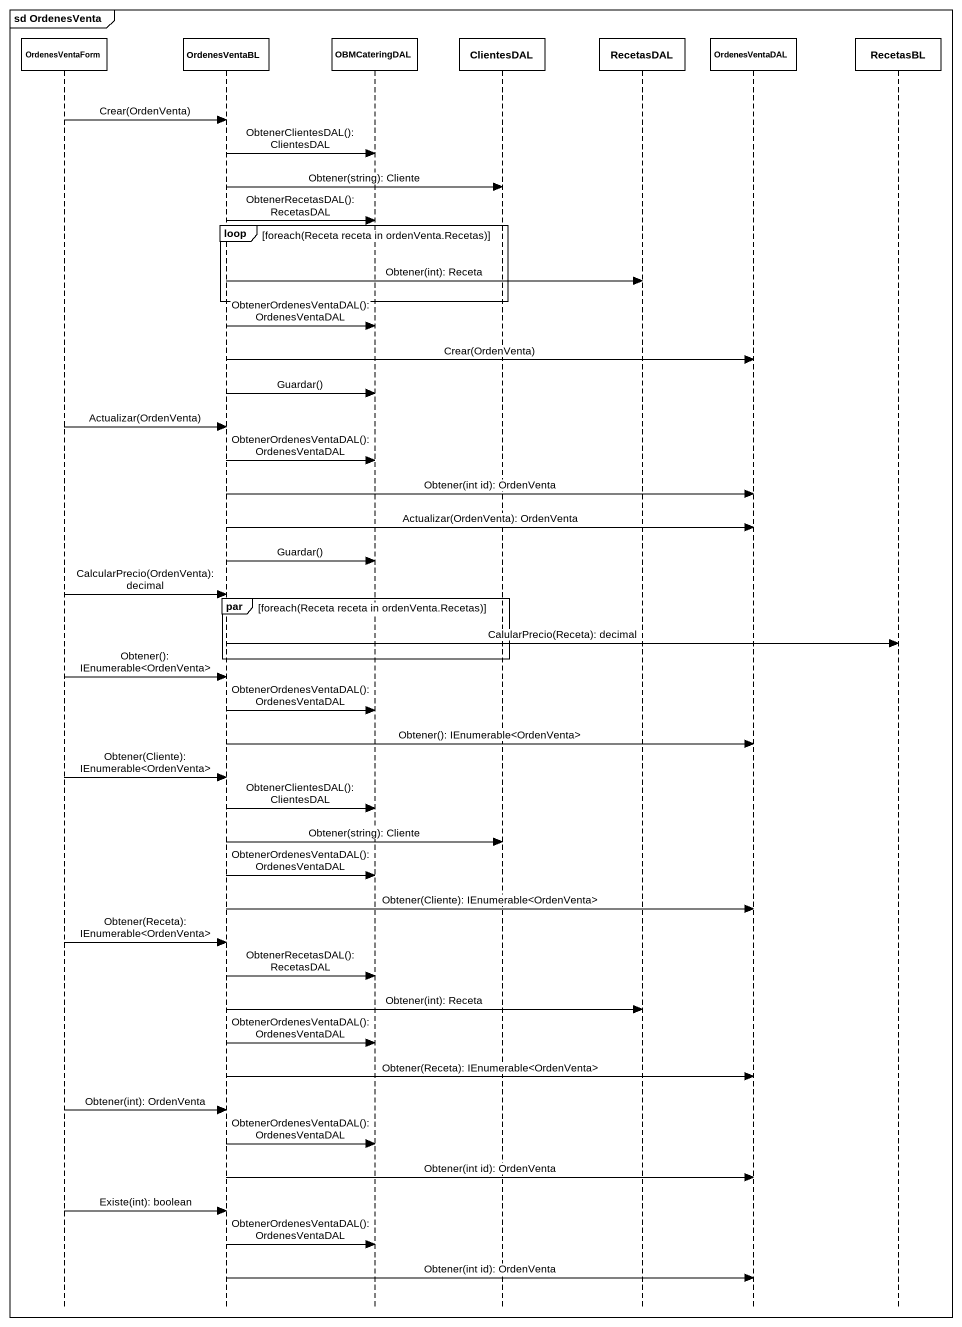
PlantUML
@startuml
mainframe sd OrdenesVenta
hide footbox
participant OrdenesVentaForm
participant OrdenesVentaBL
participant OBMCateringDAL
participant ClientesDAL
participant RecetasDAL
participant OrdenesVentaDAL
participant RecetasBL

OrdenesVentaForm -> OrdenesVentaBL : Crear(OrdenVenta)
OrdenesVentaBL -> OBMCateringDAL : ObtenerClientesDAL(): ClientesDAL
OrdenesVentaBL -> ClientesDAL : Obtener(string): Cliente
OrdenesVentaBL -> OBMCateringDAL : ObtenerRecetasDAL(): RecetasDAL
loop foreach(Receta receta in ordenVenta.Recetas)
  OrdenesVentaBL -> RecetasDAL : Obtener(int): Receta
end
OrdenesVentaBL -> OBMCateringDAL : ObtenerOrdenesVentaDAL(): OrdenesVentaDAL
OrdenesVentaBL -> OrdenesVentaDAL : Crear(OrdenVenta)
OrdenesVentaBL -> OBMCateringDAL : Guardar()
OrdenesVentaForm -> OrdenesVentaBL : Actualizar(OrdenVenta)
OrdenesVentaBL -> OBMCateringDAL : ObtenerOrdenesVentaDAL(): OrdenesVentaDAL
OrdenesVentaBL -> OrdenesVentaDAL : Obtener(int id): OrdenVenta
OrdenesVentaBL -> OrdenesVentaDAL : Actualizar(OrdenVenta): OrdenVenta
OrdenesVentaBL -> OBMCateringDAL : Guardar()
OrdenesVentaForm -> OrdenesVentaBL : CalcularPrecio(OrdenVenta): decimal
par foreach(Receta receta in ordenVenta.Recetas)
  OrdenesVentaBL -> RecetasBL : CalularPrecio(Receta): decimal
end
OrdenesVentaForm -> OrdenesVentaBL : Obtener(): IEnumerable<OrdenVenta>
OrdenesVentaBL -> OBMCateringDAL : ObtenerOrdenesVentaDAL(): OrdenesVentaDAL
OrdenesVentaBL -> OrdenesVentaDAL : Obtener(): IEnumerable<OrdenVenta>
OrdenesVentaForm -> OrdenesVentaBL : Obtener(Cliente): IEnumerable<OrdenVenta>
OrdenesVentaBL -> OBMCateringDAL : ObtenerClientesDAL(): ClientesDAL
OrdenesVentaBL -> ClientesDAL : Obtener(string): Cliente
OrdenesVentaBL -> OBMCateringDAL : ObtenerOrdenesVentaDAL(): OrdenesVentaDAL
OrdenesVentaBL -> OrdenesVentaDAL : Obtener(Cliente): IEnumerable<OrdenVenta>
OrdenesVentaForm -> OrdenesVentaBL : Obtener(Receta): IEnumerable<OrdenVenta>
OrdenesVentaBL -> OBMCateringDAL : ObtenerRecetasDAL(): RecetasDAL
OrdenesVentaBL -> RecetasDAL : Obtener(int): Receta
OrdenesVentaBL -> OBMCateringDAL : ObtenerOrdenesVentaDAL(): OrdenesVentaDAL
OrdenesVentaBL -> OrdenesVentaDAL : Obtener(Receta): IEnumerable<OrdenVenta>
OrdenesVentaForm -> OrdenesVentaBL : Obtener(int): OrdenVenta
OrdenesVentaBL -> OBMCateringDAL : ObtenerOrdenesVentaDAL(): OrdenesVentaDAL
OrdenesVentaBL -> OrdenesVentaDAL : Obtener(int id): OrdenVenta
OrdenesVentaForm -> OrdenesVentaBL : Existe(int): boolean
OrdenesVentaBL -> OBMCateringDAL : ObtenerOrdenesVentaDAL(): OrdenesVentaDAL
OrdenesVentaBL -> OrdenesVentaDAL : Obtener(int id): OrdenVenta
@enduml
